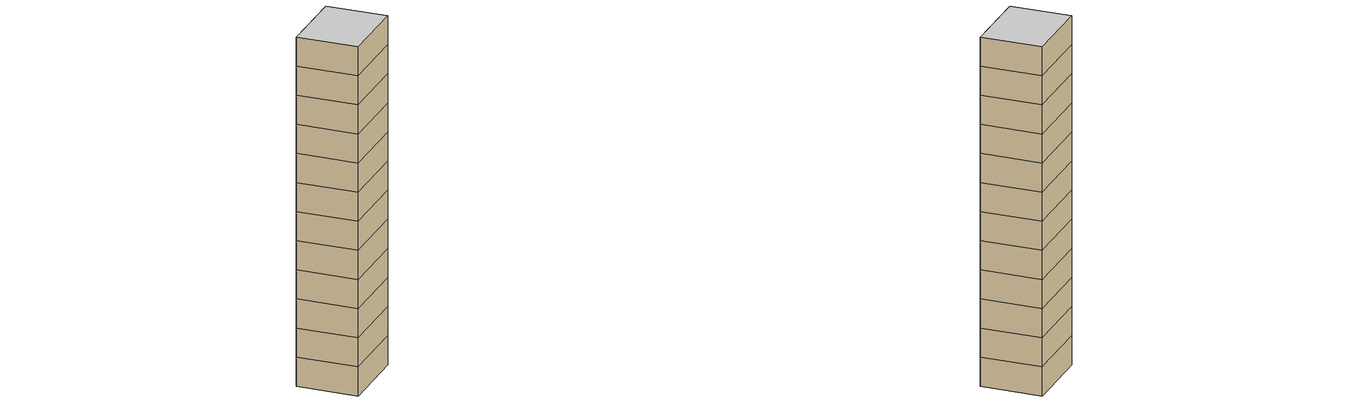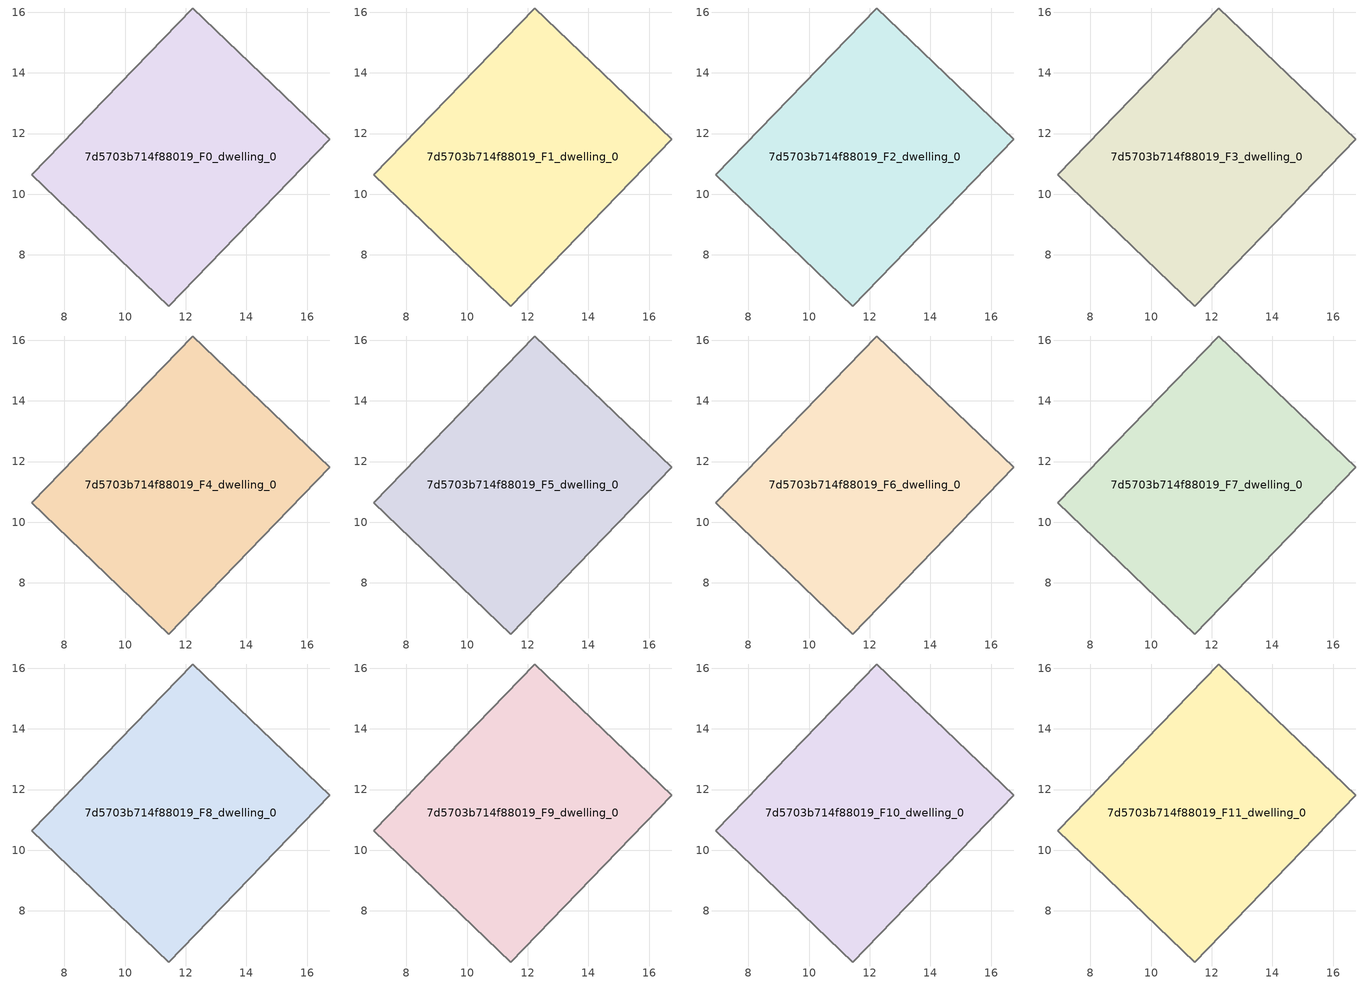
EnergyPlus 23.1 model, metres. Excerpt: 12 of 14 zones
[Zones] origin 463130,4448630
7d5703b714f88019_F0_dwelling_0
 floor ground (EU_floor_Construction): 16.74,11.81 11.43,6.32 6.92,10.64 12.24,16.14 z0
 wall adiabatic (EU_wall_Construction): 12.24,16.14 6.92,10.64 11.43,6.32 16.74,11.81 12.24,16.14 z0:3
7d5703b714f88019_F1_dwelling_0
 floor to 7d5703b714f88019_F0_dwelling_0 (EU_floor_Construction): 16.74,11.81 11.43,6.32 6.92,10.64 12.24,16.14 z3
 wall adiabatic (EU_wall_Construction): 12.24,16.14 6.92,10.64 11.43,6.32 16.74,11.81 12.24,16.14 z3:6
7d5703b714f88019_F2_dwelling_0
 floor to 7d5703b714f88019_F1_dwelling_0 (EU_floor_Construction): 16.74,11.81 11.43,6.32 6.92,10.64 12.24,16.14 z6
 wall adiabatic (EU_wall_Construction): 12.24,16.14 6.92,10.64 11.43,6.32 16.74,11.81 12.24,16.14 z6:9
7d5703b714f88019_F3_dwelling_0
 floor to 7d5703b714f88019_F2_dwelling_0 (EU_floor_Construction): 16.74,11.81 11.43,6.32 6.92,10.64 12.24,16.14 z9
 wall adiabatic (EU_wall_Construction): 12.24,16.14 6.92,10.64 11.43,6.32 16.74,11.81 12.24,16.14 z9:12
7d5703b714f88019_F4_dwelling_0
 floor to 7d5703b714f88019_F3_dwelling_0 (EU_floor_Construction): 16.74,11.81 11.43,6.32 6.92,10.64 12.24,16.14 z12
 wall adiabatic (EU_wall_Construction): 12.24,16.14 6.92,10.64 11.43,6.32 16.74,11.81 12.24,16.14 z12:15
7d5703b714f88019_F5_dwelling_0
 floor to 7d5703b714f88019_F4_dwelling_0 (EU_floor_Construction): 16.74,11.81 11.43,6.32 6.92,10.64 12.24,16.14 z15
 wall adiabatic (EU_wall_Construction): 12.24,16.14 6.92,10.64 11.43,6.32 16.74,11.81 12.24,16.14 z15:18
7d5703b714f88019_F6_dwelling_0
 floor to 7d5703b714f88019_F5_dwelling_0 (EU_floor_Construction): 16.74,11.81 11.43,6.32 6.92,10.64 12.24,16.14 z18
 wall adiabatic (EU_wall_Construction): 12.24,16.14 6.92,10.64 11.43,6.32 16.74,11.81 12.24,16.14 z18:21
7d5703b714f88019_F7_dwelling_0
 floor to 7d5703b714f88019_F6_dwelling_0 (EU_floor_Construction): 16.74,11.81 11.43,6.32 6.92,10.64 12.24,16.14 z21
 wall adiabatic (EU_wall_Construction): 12.24,16.14 6.92,10.64 11.43,6.32 16.74,11.81 12.24,16.14 z21:24
7d5703b714f88019_F8_dwelling_0
 floor to 7d5703b714f88019_F7_dwelling_0 (EU_floor_Construction): 16.74,11.81 11.43,6.32 6.92,10.64 12.24,16.14 z24
 wall adiabatic (EU_wall_Construction): 12.24,16.14 6.92,10.64 11.43,6.32 16.74,11.81 12.24,16.14 z24:27
7d5703b714f88019_F9_dwelling_0
 floor to 7d5703b714f88019_F8_dwelling_0 (EU_floor_Construction): 16.74,11.81 11.43,6.32 6.92,10.64 12.24,16.14 z27
 wall adiabatic (EU_wall_Construction): 12.24,16.14 6.92,10.64 11.43,6.32 16.74,11.81 12.24,16.14 z27:30
7d5703b714f88019_F10_dwelling_0
 floor to 7d5703b714f88019_F9_dwelling_0 (EU_floor_Construction): 16.74,11.81 11.43,6.32 6.92,10.64 12.24,16.14 z30
 wall adiabatic (EU_wall_Construction): 12.24,16.14 6.92,10.64 11.43,6.32 16.74,11.81 12.24,16.14 z30:33
7d5703b714f88019_F11_dwelling_0
 floor to 7d5703b714f88019_F10_dwelling_0 (EU_floor_Construction): 16.74,11.81 11.43,6.32 6.92,10.64 12.24,16.14 z33
 wall adiabatic (EU_wall_Construction): 12.24,16.14 6.92,10.64 11.43,6.32 16.74,11.81 12.24,16.14 z33:36
 ceiling to 7d5703b714f88019_F12_dwelling_0 (EU_floor_Construction): 11.43,6.32 16.74,11.81 12.24,16.14 6.92,10.64 z36
[Building]
EU S2 Campaign: North Axis=0; Terrain=City; Solar Distribution=FullExterior
[Site:Location]
Yerevan-Zvartnots.Intl.AP: Latitude=40.15; Longitude=44.383; Time Zone=4; Elevation=854
[SizingPeriod:WeatherFileDays]
AnnualSizingPeriod: Begin Month=1; Begin Day of Month=1; End Month=12; End Day of Month=31; Day of Week for Start Day=Monday; Use Weather File Daylight Saving Period=No; Use Weather File Rain and Snow Indicators=No
[MATERIAL]
EU_InternalMass_Material: Roughness=MediumRough; Thickness=0.1; Conductivity=1; Density=1800; Specific Heat=900; Thermal Absorptance=0.9; Solar Absorptance=0.7; Visible Absorptance=0.7
[MATERIAL:NOMASS] Roughness=MediumRough; Thermal Absorptance=0.9; Solar Absorptance=0.7; Visible Absorptance=0.7
Name | Thermal Resistance
EU_wall_NoMass | 1.05043
EU_floor_NoMass | 0.478065
[CONSTRUCTION]
EU_wall_Construction: EU_wall_NoMass
EU_floor_Construction: EU_floor_NoMass
EU_InternalMass_Construction: EU_InternalMass_Material
[ZONE] Type=1; Multiplier=1; Ceiling Height=autocalculate; Floor Area=autocalculate; Part of Total Floor Area=Yes
Name | Volume
7d5703b714f88019_F0_dwelling_0 | 143.244
7d5703b714f88019_F1_dwelling_0; 7d5703b714f88019_F2_dwelling_0; 7d5703b714f88019_F3_dwelling_0; 7d5703b714f88019_F4_dwelling_0; 7d5703b714f88019_F5_dwelling_0; 7d5703b714f88019_F6_dwelling_0; 7d5703b714f88019_F7_dwelling_0; 7d5703b714f88019_F8_dwelling_0; 7d5703b714f88019_F9_dwelling_0; 7d5703b714f88019_F10_dwelling_0; 7d5703b714f88019_F11_dwelling_0 | 143.243
[INTERNALMASS] Construction=EU_InternalMass_Construction; Surface Area=47.7479
Name | Zone or ZoneList
7d5703b714f88019_F0_dwelling_0_EU_InternalMass | 7d5703b714f88019_F0_dwelling_0
7d5703b714f88019_F1_dwelling_0_EU_InternalMass | 7d5703b714f88019_F1_dwelling_0
7d5703b714f88019_F2_dwelling_0_EU_InternalMass | 7d5703b714f88019_F2_dwelling_0
7d5703b714f88019_F3_dwelling_0_EU_InternalMass | 7d5703b714f88019_F3_dwelling_0
7d5703b714f88019_F4_dwelling_0_EU_InternalMass | 7d5703b714f88019_F4_dwelling_0
7d5703b714f88019_F5_dwelling_0_EU_InternalMass | 7d5703b714f88019_F5_dwelling_0
7d5703b714f88019_F6_dwelling_0_EU_InternalMass | 7d5703b714f88019_F6_dwelling_0
7d5703b714f88019_F7_dwelling_0_EU_InternalMass | 7d5703b714f88019_F7_dwelling_0
7d5703b714f88019_F8_dwelling_0_EU_InternalMass | 7d5703b714f88019_F8_dwelling_0
7d5703b714f88019_F9_dwelling_0_EU_InternalMass | 7d5703b714f88019_F9_dwelling_0
7d5703b714f88019_F10_dwelling_0_EU_InternalMass | 7d5703b714f88019_F10_dwelling_0
7d5703b714f88019_F11_dwelling_0_EU_InternalMass | 7d5703b714f88019_F11_dwelling_0
[OTHEREQUIPMENT] Fuel Type=Electricity; Design Level Calculation Method=Watts/Area; Power per Zone Floor Area=1; Fraction Latent=0; Fraction Radiant=0; Fraction Lost=0; Carbon Dioxide Generation Rate=0; EndUse Subcategory=EU_Step8_InternalGains
Name | Zone or ZoneList or Space or SpaceList | Schedule
EU_Step8_InternalGain_7d5703b714f88019_F0_dwelling_0_f000 | 7d5703b714f88019_F0_dwelling_0 | EU_Step8_GainSchedule_7d5703b714f88019_F0_dwelling_0_f000
EU_Step8_InternalGain_7d5703b714f88019_F1_dwelling_0_f000 | 7d5703b714f88019_F1_dwelling_0 | EU_Step8_GainSchedule_7d5703b714f88019_F1_dwelling_0_f000
EU_Step8_InternalGain_7d5703b714f88019_F2_dwelling_0_f000 | 7d5703b714f88019_F2_dwelling_0 | EU_Step8_GainSchedule_7d5703b714f88019_F2_dwelling_0_f000
EU_Step8_InternalGain_7d5703b714f88019_F3_dwelling_0_f000 | 7d5703b714f88019_F3_dwelling_0 | EU_Step8_GainSchedule_7d5703b714f88019_F3_dwelling_0_f000
EU_Step8_InternalGain_7d5703b714f88019_F4_dwelling_0_f000 | 7d5703b714f88019_F4_dwelling_0 | EU_Step8_GainSchedule_7d5703b714f88019_F4_dwelling_0_f000
EU_Step8_InternalGain_7d5703b714f88019_F5_dwelling_0_f000 | 7d5703b714f88019_F5_dwelling_0 | EU_Step8_GainSchedule_7d5703b714f88019_F5_dwelling_0_f000
EU_Step8_InternalGain_7d5703b714f88019_F6_dwelling_0_f000 | 7d5703b714f88019_F6_dwelling_0 | EU_Step8_GainSchedule_7d5703b714f88019_F6_dwelling_0_f000
EU_Step8_InternalGain_7d5703b714f88019_F7_dwelling_0_f000 | 7d5703b714f88019_F7_dwelling_0 | EU_Step8_GainSchedule_7d5703b714f88019_F7_dwelling_0_f000
EU_Step8_InternalGain_7d5703b714f88019_F8_dwelling_0_f000 | 7d5703b714f88019_F8_dwelling_0 | EU_Step8_GainSchedule_7d5703b714f88019_F8_dwelling_0_f000
EU_Step8_InternalGain_7d5703b714f88019_F9_dwelling_0_f000 | 7d5703b714f88019_F9_dwelling_0 | EU_Step8_GainSchedule_7d5703b714f88019_F9_dwelling_0_f000
EU_Step8_InternalGain_7d5703b714f88019_F10_dwelling_0_f000 | 7d5703b714f88019_F10_dwelling_0 | EU_Step8_GainSchedule_7d5703b714f88019_F10_dwelling_0_f000
EU_Step8_InternalGain_7d5703b714f88019_F11_dwelling_0_f000 | 7d5703b714f88019_F11_dwelling_0 | EU_Step8_GainSchedule_7d5703b714f88019_F11_dwelling_0_f000
[ZONEVENTILATION:DESIGNFLOWRATE] Schedule=EU_AlwaysOn; Design Flow Rate Calculation Method=AirChanges/Hour; Air Changes per Hour=0.557805; Ventilation Type=Natural; Fan Pressure Rise=0; Fan Total Efficiency=1; Constant Term Coefficient=1; Temperature Term Coefficient=0; Velocity Term Coefficient=0; Velocity Squared Term Coefficient=0; Minimum Indoor Temperature=-100; Maximum Indoor Temperature=100; Delta Temperature=-100; Minimum Outdoor Temperature=-100; Maximum Outdoor Temperature=100; Maximum Wind Speed=40
Name | Zone or ZoneList or Space or SpaceList
EU_ConstantAir_7d5703b714f88019_F0_dwelling_0 | 7d5703b714f88019_F0_dwelling_0
EU_ConstantAir_7d5703b714f88019_F1_dwelling_0 | 7d5703b714f88019_F1_dwelling_0
EU_ConstantAir_7d5703b714f88019_F2_dwelling_0 | 7d5703b714f88019_F2_dwelling_0
EU_ConstantAir_7d5703b714f88019_F3_dwelling_0 | 7d5703b714f88019_F3_dwelling_0
EU_ConstantAir_7d5703b714f88019_F4_dwelling_0 | 7d5703b714f88019_F4_dwelling_0
EU_ConstantAir_7d5703b714f88019_F5_dwelling_0 | 7d5703b714f88019_F5_dwelling_0
EU_ConstantAir_7d5703b714f88019_F6_dwelling_0 | 7d5703b714f88019_F6_dwelling_0
EU_ConstantAir_7d5703b714f88019_F7_dwelling_0 | 7d5703b714f88019_F7_dwelling_0
EU_ConstantAir_7d5703b714f88019_F8_dwelling_0 | 7d5703b714f88019_F8_dwelling_0
EU_ConstantAir_7d5703b714f88019_F9_dwelling_0 | 7d5703b714f88019_F9_dwelling_0
EU_ConstantAir_7d5703b714f88019_F10_dwelling_0 | 7d5703b714f88019_F10_dwelling_0
EU_ConstantAir_7d5703b714f88019_F11_dwelling_0 | 7d5703b714f88019_F11_dwelling_0
[HVACTEMPLATE:THERMOSTAT] Constant Heating Setpoint=20; Constant Cooling Setpoint=50
EU_HeatOnly_7d5703b714f88019_F0_dwelling_0; EU_HeatOnly_7d5703b714f88019_F1_dwelling_0; EU_HeatOnly_7d5703b714f88019_F2_dwelling_0; EU_HeatOnly_7d5703b714f88019_F3_dwelling_0; EU_HeatOnly_7d5703b714f88019_F4_dwelling_0; EU_HeatOnly_7d5703b714f88019_F5_dwelling_0; EU_HeatOnly_7d5703b714f88019_F6_dwelling_0; EU_HeatOnly_7d5703b714f88019_F7_dwelling_0; EU_HeatOnly_7d5703b714f88019_F8_dwelling_0; EU_HeatOnly_7d5703b714f88019_F9_dwelling_0; EU_HeatOnly_7d5703b714f88019_F10_dwelling_0; EU_HeatOnly_7d5703b714f88019_F11_dwelling_0; EU_HeatOnly_7d5703b714f88019_F12_dwelling_0; EU_HeatOnly_7d5703b714f88019_F13_dwelling_0
[HVACTEMPLATE:ZONE:IDEALLOADSAIRSYSTEM] System Availability Schedule=EU_AlwaysOn; Maximum Heating Supply Air Temperature=50; Minimum Cooling Supply Air Temperature=13; Maximum Heating Supply Air Humidity Ratio=0.0156; Minimum Cooling Supply Air Humidity Ratio=0.0077; Heating Limit=NoLimit; Cooling Limit=NoLimit; Heating Availability Schedule=EU_AlwaysOn; Cooling Availability Schedule=EU_CoolingOff; Dehumidification Control Type=ConstantSensibleHeatRatio; Cooling Sensible Heat Ratio=0.7; Dehumidification Setpoint=60; Humidification Control Type=None; Humidification Setpoint=30; Outdoor Air Method=None; Outdoor Air Flow Rate per Person=0.00944; Outdoor Air Flow Rate per Zone Floor Area=0; Outdoor Air Flow Rate per Zone=0; Demand Controlled Ventilation Type=None; Outdoor Air Economizer Type=NoEconomizer; Heat Recovery Type=None; Sensible Heat Recovery Effectiveness=0.7; Latent Heat Recovery Effectiveness=0.65
Name | Template Thermostat
7d5703b714f88019_F0_dwelling_0 | EU_HeatOnly_7d5703b714f88019_F0_dwelling_0
7d5703b714f88019_F1_dwelling_0 | EU_HeatOnly_7d5703b714f88019_F1_dwelling_0
7d5703b714f88019_F2_dwelling_0 | EU_HeatOnly_7d5703b714f88019_F2_dwelling_0
7d5703b714f88019_F3_dwelling_0 | EU_HeatOnly_7d5703b714f88019_F3_dwelling_0
7d5703b714f88019_F4_dwelling_0 | EU_HeatOnly_7d5703b714f88019_F4_dwelling_0
7d5703b714f88019_F5_dwelling_0 | EU_HeatOnly_7d5703b714f88019_F5_dwelling_0
7d5703b714f88019_F6_dwelling_0 | EU_HeatOnly_7d5703b714f88019_F6_dwelling_0
7d5703b714f88019_F7_dwelling_0 | EU_HeatOnly_7d5703b714f88019_F7_dwelling_0
7d5703b714f88019_F8_dwelling_0 | EU_HeatOnly_7d5703b714f88019_F8_dwelling_0
7d5703b714f88019_F9_dwelling_0 | EU_HeatOnly_7d5703b714f88019_F9_dwelling_0
7d5703b714f88019_F10_dwelling_0 | EU_HeatOnly_7d5703b714f88019_F10_dwelling_0
7d5703b714f88019_F11_dwelling_0 | EU_HeatOnly_7d5703b714f88019_F11_dwelling_0
[SIZING:ZONE] Zone Cooling Design Supply Air Temperature Input Method=SupplyAirTemperature; Zone Cooling Design Supply Air Temperature=13; Zone Heating Design Supply Air Temperature Input Method=SupplyAirTemperature; Zone Heating Design Supply Air Temperature=50; Zone Cooling Design Supply Air Humidity Ratio=0.008; Zone Heating Design Supply Air Humidity Ratio=0.008; Cooling Design Air Flow Method=DesignDay; Cooling Design Air Flow Rate=0; Cooling Minimum Air Flow per Zone Floor Area=0.000762; Cooling Minimum Air Flow=0; Cooling Minimum Air Flow Fraction=0.2; Heating Design Air Flow Method=DesignDay; Heating Design Air Flow Rate=0; Heating Maximum Air Flow per Zone Floor Area=0.002032; Heating Maximum Air Flow=0.141576; Heating Maximum Air Flow Fraction=0.3; Account for Dedicated Outdoor Air System=No; Dedicated Outdoor Air System Control Strategy=NeutralSupplyAir; Dedicated Outdoor Air Low Setpoint Temperature for Design=autosize; Dedicated Outdoor Air High Setpoint Temperature for Design=autosize; Zone Load Sizing Method=Sensible Load Only No Latent Load; Zone Latent Cooling Design Supply Air Humidity Ratio Input Method=HumidityRatioDifference; Zone Cooling Design Supply Air Humidity Ratio Difference=0.005; Zone Latent Heating Design Supply Air Humidity Ratio Input Method=HumidityRatioDifference; Zone Humidification Design Supply Air Humidity Ratio Difference=0.005
7d5703b714f88019_F0_dwelling_0; 7d5703b714f88019_F1_dwelling_0; 7d5703b714f88019_F2_dwelling_0; 7d5703b714f88019_F3_dwelling_0; 7d5703b714f88019_F4_dwelling_0; 7d5703b714f88019_F5_dwelling_0; 7d5703b714f88019_F6_dwelling_0; 7d5703b714f88019_F7_dwelling_0; 7d5703b714f88019_F8_dwelling_0; 7d5703b714f88019_F9_dwelling_0; 7d5703b714f88019_F10_dwelling_0; 7d5703b714f88019_F11_dwelling_0
[SCHEDULE:CONSTANT]
Name | Hourly Value
EU_AlwaysOn | 1
EU_CoolingOff | 0
[SCHEDULE:FILE] Column Number=1; Rows to Skip at Top=0; Number of Hours of Data=8760; Column Separator=Comma; Interpolate to Timestep=No; Minutes per Item=60; Adjust Schedule for Daylight Savings=Yes
Name | File
EU_Step8_GainSchedule_7d5703b714f88019_F0_dwelling_0_f000 | ../../schedules/7d5703b714f88019/7d5703b714f88019_F0_dwelling_0_f000_gain.csv
EU_Step8_GainSchedule_7d5703b714f88019_F1_dwelling_0_f000 | ../../schedules/7d5703b714f88019/7d5703b714f88019_F1_dwelling_0_f000_gain.csv
EU_Step8_GainSchedule_7d5703b714f88019_F2_dwelling_0_f000 | ../../schedules/7d5703b714f88019/7d5703b714f88019_F2_dwelling_0_f000_gain.csv
EU_Step8_GainSchedule_7d5703b714f88019_F3_dwelling_0_f000 | ../../schedules/7d5703b714f88019/7d5703b714f88019_F3_dwelling_0_f000_gain.csv
EU_Step8_GainSchedule_7d5703b714f88019_F4_dwelling_0_f000 | ../../schedules/7d5703b714f88019/7d5703b714f88019_F4_dwelling_0_f000_gain.csv
EU_Step8_GainSchedule_7d5703b714f88019_F5_dwelling_0_f000 | ../../schedules/7d5703b714f88019/7d5703b714f88019_F5_dwelling_0_f000_gain.csv
EU_Step8_GainSchedule_7d5703b714f88019_F6_dwelling_0_f000 | ../../schedules/7d5703b714f88019/7d5703b714f88019_F6_dwelling_0_f000_gain.csv
EU_Step8_GainSchedule_7d5703b714f88019_F7_dwelling_0_f000 | ../../schedules/7d5703b714f88019/7d5703b714f88019_F7_dwelling_0_f000_gain.csv
EU_Step8_GainSchedule_7d5703b714f88019_F8_dwelling_0_f000 | ../../schedules/7d5703b714f88019/7d5703b714f88019_F8_dwelling_0_f000_gain.csv
EU_Step8_GainSchedule_7d5703b714f88019_F9_dwelling_0_f000 | ../../schedules/7d5703b714f88019/7d5703b714f88019_F9_dwelling_0_f000_gain.csv
EU_Step8_GainSchedule_7d5703b714f88019_F10_dwelling_0_f000 | ../../schedules/7d5703b714f88019/7d5703b714f88019_F10_dwelling_0_f000_gain.csv
EU_Step8_GainSchedule_7d5703b714f88019_F11_dwelling_0_f000 | ../../schedules/7d5703b714f88019/7d5703b714f88019_F11_dwelling_0_f000_gain.csv
